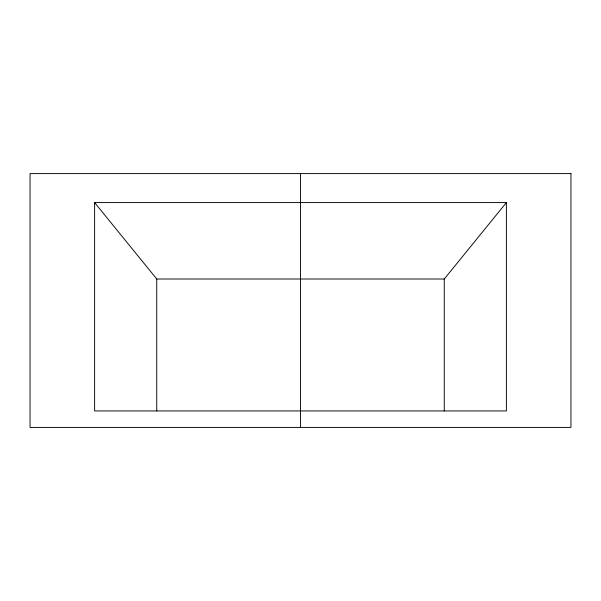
<?xml version="1.0" encoding="UTF-8"?>
<svg xmlns="http://www.w3.org/2000/svg" width="601" height="601" viewBox="0 0 601 601"><rect width="100%" height="100%" fill="white"/><g stroke="black" fill="none" stroke-linecap="round" stroke-linejoin="round"><path stroke-width="0.9" d="M444.259 410.934L444.259 279.007L506.388 202.582L94.612 202.582L94.612 410.934L506.388 410.934L506.388 202.582M94.612 202.582L156.741 279.007L444.259 279.007M300.5 173.591L300.5 427.409M156.741 279.007L156.741 410.934M570.95 173.591L30.05 173.591L30.05 427.409L570.95 427.409L570.95 173.591"/></g></svg>
